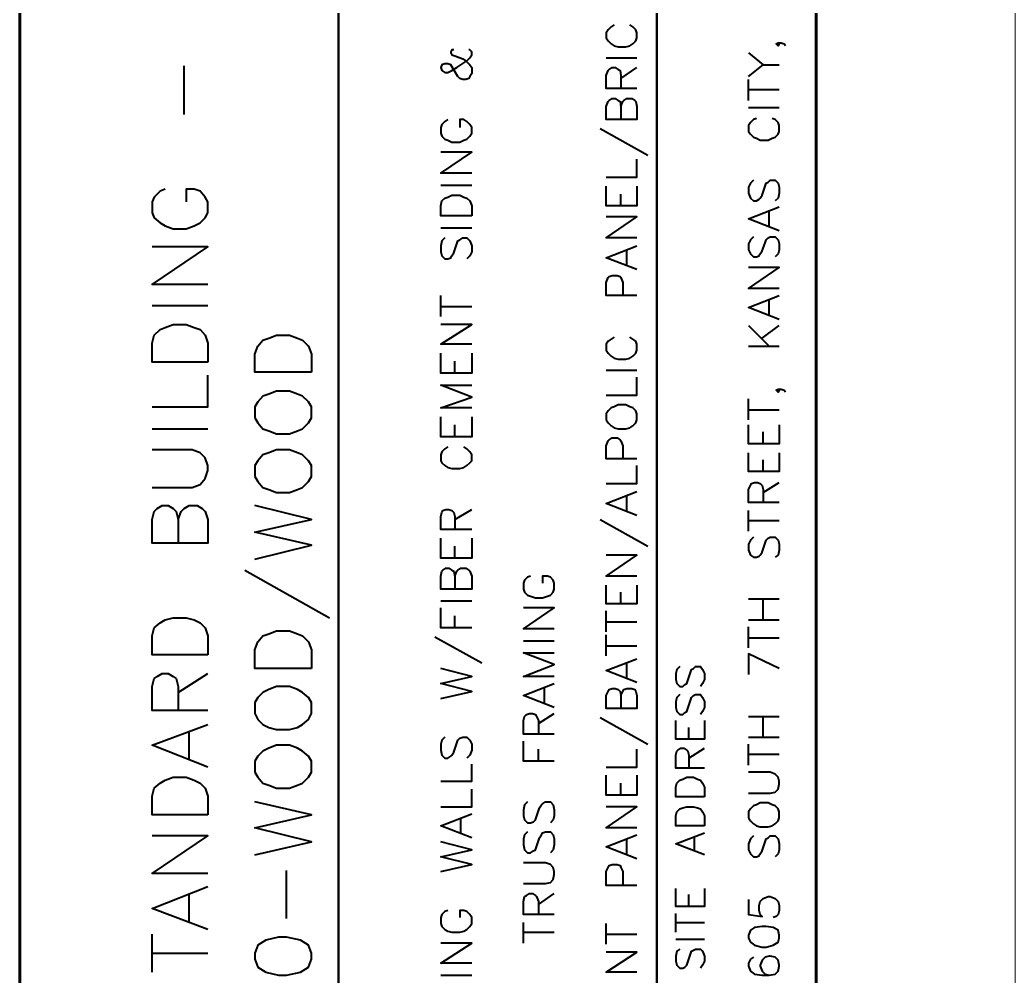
# Model space of a CAD drawing. Header units: inches. Extents: x 5 to 516, y -193 to 129.
# Drawn here: x 484.08 to 494.08, y -182.05 to -172.44 of the extents above; entities that cross this region are included whole.
import ezdxf

# ---------------------------------------------------------------- set-up
doc = ezdxf.new("R2010")
doc.units = ezdxf.units.IN
doc.header["$MEASUREMENT"] = 0
doc.layers.add('PDF10_Geometry', color=7, linetype='Continuous')

msp = doc.modelspace()

# ---------------------------------------------------------------- linework, layer by layer
at = {"layer": 'PDF10_Geometry', "lineweight": 60}
for points in [[(484.0844583, -99.6385333), (484.0844583, -189.6248788)], [(492.0841351, -99.6385333), (492.0841351, -189.6248788)]]:
    msp.add_lwpolyline(points, dxfattribs=at)
at = {"layer": 'PDF10_Geometry', "lineweight": 13}
msp.add_lwpolyline([(494.0840539, -99.6385333), (494.0840539, -189.6248788)], dxfattribs=at)
at = {"layer": 'PDF10_Geometry', "lineweight": 50}
for points in [[(487.2843292, -164.1259245), (487.2843292, -185.6250514)], [(490.4841992, -164.1259245), (490.4841992, -168.8057344), (490.4841992, -185.6250514)]]:
    msp.add_lwpolyline(points, dxfattribs=at)
at = {"layer": 'PDF10_Geometry', "lineweight": 40}
for points in [[(490.0542167, -172.485585), (490.0242179, -172.5055842), (489.9942191, -172.535583), (489.9742199, -172.5655817), (489.9742199, -172.6155797), (489.9942191, -172.6455785), (490.0242179, -172.6755773), (490.0542167, -172.6955765), (490.094215, -172.7055761), (490.1742118, -172.7055761), (490.2142102, -172.6955765), (490.244209, -172.6755773), (490.2742077, -172.6455785), (490.2842073, -172.6155797), (490.2842073, -172.5655817), (490.2742077, -172.535583), (490.244209, -172.5055842), (490.2142102, -172.485585)], [(491.7041505, -172.6655777), (491.7141501, -172.6755773), (491.7041505, -172.6955765), (491.6841513, -172.6755773), (491.7041505, -172.6655777), (491.7341493, -172.6655777), (491.7641481, -172.6755773), (491.7741477, -172.6955765)], [(488.4442821, -172.7355748), (488.4242829, -172.7355748), (488.4142833, -172.755574), (488.4142833, -172.7655736), (488.4242829, -172.7855728), (488.4542816, -172.7955724), (488.5342784, -172.8255712), (488.5742768, -172.85557), (488.6042756, -172.8855687), (488.6242747, -172.9155675), (488.6242747, -172.9755651), (488.6042756, -173.0055639), (488.594276, -173.0255631), (488.5642772, -173.0355627), (488.5342784, -173.0355627), (488.5042796, -173.0255631), (488.4842804, -173.0055639), (488.4242829, -172.9055679), (488.4142833, -172.8855687), (488.3842845, -172.8755691), (488.3542857, -172.8755691), (488.3242869, -172.8855687), (488.3142873, -172.9155675), (488.3242869, -172.9455663), (488.3542857, -172.9655655), (488.3842845, -172.9655655), (488.4242829, -172.9455663), (488.4742808, -172.9155675), (488.5742768, -172.8455704), (488.6042756, -172.8155716), (488.6242747, -172.7855728), (488.6242747, -172.755574), (488.6042756, -172.7355748), (488.594276, -172.7355748)], [(491.4041627, -172.7655736), (491.5541566, -172.8855687)], [(489.9742199, -172.8155716), (490.2842073, -172.8155716)], [(491.4041627, -173.0055639), (491.5541566, -172.8855687), (491.7141501, -172.8855687)], [(485.7343921, -173.3855484), (485.7343921, -172.8955683)], [(490.2842073, -173.125559), (489.9742199, -173.125559), (489.9742199, -172.9955643), (489.9942191, -172.9455663), (490.0042187, -172.9355667), (490.0342175, -172.9155675), (490.0642163, -172.9155675), (490.094215, -172.9355667), (490.1142142, -172.9455663), (490.1242138, -172.9955643), (490.1242138, -173.125559)], [(490.1242138, -173.0255631), (490.2842073, -172.9155675)], [(491.4041627, -173.2455541), (491.4041627, -173.0355627)], [(491.4041627, -173.1355586), (491.7141501, -173.1355586)], [(490.1242138, -173.3055517), (490.144213, -173.2555537), (490.1542126, -173.2455541), (490.1842114, -173.2255549), (490.2342094, -173.2255549), (490.2642081, -173.2455541), (490.2742077, -173.2555537), (490.2842073, -173.3055517), (490.2842073, -173.4355464), (489.9742199, -173.4355464), (489.9742199, -173.3055517), (489.9942191, -173.2555537), (490.0042187, -173.2455541), (490.0342175, -173.2255549), (490.0642163, -173.2255549), (490.094215, -173.2455541), (490.1142142, -173.2555537), (490.1242138, -173.3055517), (490.1242138, -173.4355464)], [(491.4041627, -173.3155513), (491.7141501, -173.3155513)], [(488.3842845, -173.4355464), (488.3542857, -173.4555456), (488.3242869, -173.4855444), (488.3142873, -173.5155432), (488.3142873, -173.5755407), (488.3242869, -173.6055395), (488.3542857, -173.6355383), (488.3842845, -173.6455379), (488.4242829, -173.6655371), (488.5042796, -173.6655371), (488.544278, -173.6455379), (488.5742768, -173.6355383), (488.6042756, -173.6055395), (488.6242747, -173.5755407), (488.6242747, -173.5155432), (488.6042756, -173.4855444), (488.5742768, -173.4555456), (488.544278, -173.4355464), (488.5042796, -173.4355464), (488.5042796, -173.5155432)], [(491.4841594, -173.4255468), (491.4541607, -173.4355464), (491.4241619, -173.4655452), (491.4041627, -173.495544), (491.4041627, -173.5555415), (491.4241619, -173.5855403), (491.4541607, -173.6155391), (491.4841594, -173.6255387), (491.5241578, -173.6455379), (491.6041546, -173.6455379), (491.6441529, -173.6255387), (491.6741517, -173.6155391), (491.7041505, -173.5855403), (491.7141501, -173.5555415), (491.7141501, -173.495544), (491.7041505, -173.4655452), (491.6741517, -173.4355464), (491.6441529, -173.4255468)], [(489.9142224, -173.5255428), (490.3942029, -173.7955318)], [(488.6242747, -173.9755245), (488.3142873, -173.9755245), (488.6242747, -173.765533), (488.3142873, -173.765533)], [(489.9742199, -174.0155229), (490.2842073, -174.0155229), (490.2842073, -173.8355302)], [(491.4541607, -174.0455216), (491.4241619, -174.0755204), (491.4041627, -174.1155188), (491.4041627, -174.1755164), (491.4241619, -174.2255143), (491.4541607, -174.2555131), (491.4841594, -174.2555131), (491.5141582, -174.2355139), (491.5241578, -174.2255143), (491.544157, -174.1955155), (491.5741558, -174.1055192), (491.5841554, -174.0755204), (491.6041546, -174.0655208), (491.6241538, -174.0455216), (491.6741517, -174.0455216), (491.7041505, -174.0755204), (491.7141501, -174.1155188), (491.7141501, -174.1755164), (491.7041505, -174.2255143), (491.6741517, -174.2555131)], [(485.5443998, -174.135518), (485.4944019, -174.1555172), (485.4344043, -174.2155147), (485.4144051, -174.2655127), (485.4144051, -174.3755082), (485.4344043, -174.4255062), (485.4944019, -174.4755042), (485.5443998, -174.505503), (485.6243966, -174.5355017), (485.7543913, -174.5355017), (485.834388, -174.505503), (485.8943856, -174.4755042), (485.9443836, -174.4255062), (485.9743824, -174.3755082), (485.9743824, -174.2655127), (485.9443836, -174.2155147), (485.8943856, -174.1555172), (485.834388, -174.135518), (485.7543913, -174.135518), (485.7543913, -174.2655127)], [(488.3142873, -174.0955196), (488.6242747, -174.0955196)], [(490.2842073, -174.1055192), (490.2842073, -174.3055111), (489.9742199, -174.3055111), (489.9742199, -174.1055192)], [(490.1242138, -174.3055111), (490.1242138, -174.185516)], [(491.7141501, -174.5555009), (491.4041627, -174.4355058), (491.7141501, -174.3155107)], [(491.6141542, -174.505503), (491.6141542, -174.355509)], [(490.2842073, -174.6254981), (489.9742199, -174.6254981), (490.2842073, -174.4155066), (489.9742199, -174.4155066)], [(488.3142873, -174.5255021), (488.6242747, -174.5255021)], [(488.3542857, -174.6254981), (488.3242869, -174.6554969), (488.3142873, -174.7054948), (488.3142873, -174.7654924), (488.3242869, -174.8054908), (488.3542857, -174.8354896), (488.3842845, -174.8354896), (488.4142833, -174.82549), (488.4242829, -174.8054908), (488.4442821, -174.775492), (488.4742808, -174.6854956), (488.4842804, -174.6554969), (488.5042796, -174.6454973), (488.5342784, -174.6254981), (488.5742768, -174.6254981), (488.6042756, -174.6554969), (488.6242747, -174.7054948), (488.6242747, -174.7654924), (488.6042756, -174.8054908), (488.5742768, -174.8354896)], [(491.4541607, -174.6154985), (491.4241619, -174.6454973), (491.4041627, -174.6854956), (491.4041627, -174.7454932), (491.4241619, -174.7854916), (491.4541607, -174.8154904), (491.4841594, -174.8154904), (491.5141582, -174.8054908), (491.5241578, -174.7854916), (491.544157, -174.7554928), (491.5741558, -174.6754961), (491.5841554, -174.6454973), (491.6041546, -174.6254981), (491.6241538, -174.6154985), (491.6741517, -174.6154985), (491.7041505, -174.6454973), (491.7141501, -174.6854956), (491.7141501, -174.7454932), (491.7041505, -174.7854916), (491.6741517, -174.8154904)], [(485.9743824, -175.095479), (485.4144051, -175.095479), (485.9743824, -174.7154944), (485.4144051, -174.7154944)], [(490.2842073, -174.9454851), (489.9742199, -174.82549), (490.2842073, -174.7054948)], [(490.1842114, -174.8954871), (490.1842114, -174.7454932)], [(491.7141501, -175.1354774), (491.4041627, -175.1354774), (491.7141501, -174.9254859), (491.4041627, -174.9254859)], [(490.2842073, -175.2054745), (489.9742199, -175.2054745), (489.9742199, -175.0754798), (489.9942191, -175.0254818), (490.0042187, -175.0154822), (490.0342175, -175.0054827), (490.0842155, -175.0054827), (490.1142142, -175.0154822), (490.1242138, -175.0254818), (490.144213, -175.0754798), (490.144213, -175.2054745)], [(488.3142873, -175.415466), (488.3142873, -175.2054745)], [(491.7141501, -175.4454648), (491.4041627, -175.3254697), (491.7141501, -175.2054745)], [(491.6141542, -175.3954668), (491.6141542, -175.2554725)], [(485.4144051, -175.3054705), (485.9743824, -175.3054705)], [(488.3142873, -175.3154701), (488.6242747, -175.3154701)], [(488.6242747, -175.6954546), (488.3142873, -175.6954546), (488.6242747, -175.4954628), (488.3142873, -175.4954628)], [(491.4041627, -175.5054623), (491.6141542, -175.7154538)], [(491.544157, -175.6354571), (491.7141501, -175.5054623)], [(490.0542167, -175.6254575), (490.0242179, -175.6454567), (489.9942191, -175.6654558), (489.9742199, -175.6954546), (489.9742199, -175.7554522), (489.9942191, -175.785451), (490.0242179, -175.8154498), (490.0542167, -175.8354489), (490.094215, -175.8454485), (490.1742118, -175.8454485), (490.2142102, -175.8354489), (490.244209, -175.8154498), (490.2742077, -175.785451), (490.2842073, -175.7554522), (490.2842073, -175.6954546), (490.2742077, -175.6654558), (490.244209, -175.6454567), (490.2142102, -175.6254575)], [(488.6242747, -175.785451), (488.6242747, -175.9854429), (488.3142873, -175.9854429), (488.3142873, -175.785451)], [(491.4041627, -175.7154538), (491.7141501, -175.7154538)], [(488.4542816, -175.9854429), (488.4542816, -175.8654477)], [(489.9742199, -175.9554441), (490.2842073, -175.9554441)], [(485.4144051, -176.325429), (485.9743824, -176.325429), (485.9743824, -176.005442)], [(489.9742199, -176.2054339), (490.2842073, -176.2054339), (490.2842073, -176.0254412)], [(488.6242747, -176.3354286), (488.3142873, -176.3354286), (488.6242747, -176.2254331), (488.3142873, -176.105438), (488.6242747, -176.105438)], [(491.7041505, -176.1454364), (491.7141501, -176.1554359), (491.7041505, -176.1754351), (491.6841513, -176.1554359), (491.7041505, -176.1454364), (491.7341493, -176.1454364), (491.7641481, -176.1554359), (491.7741477, -176.1754351)], [(491.4041627, -176.4554255), (491.4041627, -176.245434)], [(491.4041627, -176.3554278), (491.7141501, -176.3554278)], [(488.6242747, -176.4254267), (488.6242747, -176.6254186), (488.3142873, -176.6254186), (488.3142873, -176.4254267)], [(485.4144051, -176.5454218), (485.9743824, -176.5454218)], [(488.4542816, -176.6254186), (488.4542816, -176.5054234)], [(491.7141501, -176.5054234), (491.7141501, -176.6954157), (491.4041627, -176.6954157), (491.4041627, -176.5054234)], [(491.5541566, -176.6954157), (491.5541566, -176.5754206)], [(490.2842073, -176.8454096), (489.9742199, -176.8454096), (489.9742199, -176.7154149), (489.9942191, -176.6654169), (490.0042187, -176.6554173), (490.0342175, -176.6354182), (490.0842155, -176.6354182), (490.1142142, -176.6554173), (490.1242138, -176.6654169), (490.144213, -176.7154149), (490.144213, -176.8454096)], [(485.4144051, -177.1353978), (485.8143889, -177.1353978), (485.8943856, -177.1053991), (485.9443836, -177.0454015), (485.9743824, -176.9654048), (485.9743824, -176.9154068), (485.9443836, -176.83541), (485.8943856, -176.7854121), (485.8143889, -176.7554133), (485.4144051, -176.7554133)], [(488.3842845, -176.7254145), (488.3542857, -176.7454137), (488.3242869, -176.7754125), (488.3142873, -176.8054112), (488.3142873, -176.8654088), (488.3242869, -176.885408), (488.3542857, -176.9154068), (488.3842845, -176.935406), (488.4242829, -176.9454056), (488.5042796, -176.9454056), (488.544278, -176.935406), (488.5742768, -176.9154068), (488.6042756, -176.885408), (488.6242747, -176.8654088), (488.6242747, -176.8054112), (488.6042756, -176.7754125), (488.5742768, -176.7454137), (488.544278, -176.7254145)], [(491.7141501, -176.7854121), (491.7141501, -176.9754043), (491.4041627, -176.9754043), (491.4041627, -176.7854121)], [(491.5541566, -176.9754043), (491.5541566, -176.8554092)], [(489.9742199, -177.0953995), (490.2842073, -177.0953995), (490.2842073, -176.9154068)], [(491.7141501, -177.2853918), (491.4041627, -177.2853918), (491.4041627, -177.155397), (491.4241619, -177.1153987), (491.4341615, -177.0953995), (491.4641603, -177.0853999), (491.494159, -177.0853999), (491.5241578, -177.0953995), (491.544157, -177.1153987), (491.5541566, -177.155397), (491.5541566, -177.2853918)], [(491.5541566, -177.1853958), (491.7141501, -177.0853999)], [(490.2842073, -177.4153865), (489.9742199, -177.2953913), (490.2842073, -177.1753962)], [(490.1842114, -177.3653885), (490.1842114, -177.2153946)], [(485.6743945, -177.4553849), (485.7043933, -177.3753881), (485.7343921, -177.3453893), (485.7843901, -177.3153905), (485.8643868, -177.3153905), (485.9143848, -177.3453893), (485.9443836, -177.3753881), (485.9743824, -177.4553849), (485.9743824, -177.6953751), (485.4144051, -177.6953751), (485.4144051, -177.4553849), (485.4344043, -177.3753881), (485.4644031, -177.3453893), (485.514401, -177.3153905), (485.5743986, -177.3153905), (485.6243966, -177.3453893), (485.6543954, -177.3753881), (485.6743945, -177.4553849), (485.6743945, -177.6953751)], [(486.4443633, -177.8553686), (487.0143401, -177.7153743), (486.4443633, -177.5853796), (487.0143401, -177.4553849), (486.4443633, -177.3153905)], [(488.6242747, -177.5553808), (488.3142873, -177.5553808), (488.3142873, -177.4253861), (488.3242869, -177.3853877), (488.3342865, -177.3653885), (488.3642853, -177.3553889), (488.3942841, -177.3553889), (488.4242829, -177.3653885), (488.4442821, -177.3853877), (488.4542816, -177.4253861), (488.4542816, -177.5553808)], [(488.4542816, -177.4553849), (488.6242747, -177.3553889)], [(491.4041627, -177.57538), (491.4041627, -177.3653885)], [(489.9142224, -177.4553849), (490.3942029, -177.7253739)], [(491.4041627, -177.4653844), (491.7141501, -177.4653844)], [(488.6242747, -177.6453771), (488.6242747, -177.845369), (488.3142873, -177.845369), (488.3142873, -177.6453771)], [(491.4541607, -177.6353775), (491.4241619, -177.6653763), (491.4041627, -177.7053747), (491.4041627, -177.7653723), (491.4241619, -177.8153702), (491.4541607, -177.8353694), (491.4841594, -177.8353694), (491.5141582, -177.8253698), (491.5241578, -177.8153702), (491.544157, -177.7853714), (491.5741558, -177.6953751), (491.5841554, -177.6653763), (491.6041546, -177.6453771), (491.6241538, -177.6353775), (491.6741517, -177.6353775), (491.7041505, -177.6653763), (491.7141501, -177.7053747), (491.7141501, -177.7653723), (491.7041505, -177.8153702), (491.6741517, -177.8353694)], [(488.4542816, -177.845369), (488.4542816, -177.7253739)], [(490.2842073, -178.0253617), (489.9742199, -178.0253617), (490.2842073, -177.8153702), (489.9742199, -177.8153702)], [(486.3443673, -177.9653641), (487.1943328, -178.4453446)], [(488.4542816, -178.0253617), (488.4742808, -177.9753637), (488.4842804, -177.9653641), (488.5142792, -177.945365), (488.5642772, -177.945365), (488.594276, -177.9653641), (488.6042756, -177.9753637), (488.6242747, -178.0253617), (488.6242747, -178.1553564), (488.3142873, -178.1553564), (488.3142873, -178.0253617), (488.3242869, -177.9753637), (488.3342865, -177.9653641), (488.3642853, -177.945365), (488.3942841, -177.945365), (488.4242829, -177.9653641), (488.4442821, -177.9753637), (488.4542816, -178.0253617), (488.4542816, -178.1553564)], [(489.2142508, -178.0253617), (489.184252, -178.0353613), (489.1542532, -178.0653601), (489.1442536, -178.0953589), (489.1442536, -178.1553564), (489.1542532, -178.1853552), (489.184252, -178.215354), (489.2142508, -178.2253536), (489.2642488, -178.2453528), (489.3342459, -178.2453528), (489.3842439, -178.2253536), (489.4142427, -178.215354), (489.4442414, -178.1853552), (489.454241, -178.1553564), (489.454241, -178.0953589), (489.4442414, -178.0653601), (489.4142427, -178.0353613), (489.3842439, -178.0253617), (489.3342459, -178.0253617), (489.3342459, -178.0953589)], [(490.2842073, -178.115358), (490.2842073, -178.3053503), (489.9742199, -178.3053503), (489.9742199, -178.115358)], [(490.1242138, -178.3053503), (490.1242138, -178.1853552)], [(488.3142873, -178.2753516), (488.6242747, -178.2753516)], [(491.4041627, -178.2553524), (491.7141501, -178.2553524)], [(491.5541566, -178.4653438), (491.5541566, -178.2553524)], [(488.6242747, -178.5453406), (488.3142873, -178.5453406), (488.3142873, -178.3453487)], [(489.454241, -178.5553402), (489.1442536, -178.5553402), (489.454241, -178.3453487), (489.1442536, -178.3453487)], [(489.9742199, -178.585339), (489.9742199, -178.3753475)], [(488.4542816, -178.5453406), (488.4542816, -178.4253455)], [(489.9742199, -178.485343), (490.2842073, -178.485343)], [(491.4041627, -178.4653438), (491.7141501, -178.4653438)], [(491.4041627, -178.7453325), (491.4041627, -178.535341)], [(488.2542898, -178.6353369), (488.7242707, -178.8953264)], [(489.1442536, -178.6753353), (489.454241, -178.6753353)], [(489.9742199, -178.8253292), (489.9742199, -178.6153377)], [(491.4041627, -178.6453365), (491.7141501, -178.6453365)], [(489.9742199, -178.7253333), (490.2842073, -178.7253333)], [(489.454241, -179.0353207), (489.1442536, -179.0353207), (489.454241, -178.9153256), (489.1442536, -178.7953304), (489.454241, -178.7953304)], [(490.2842073, -179.0953183), (489.9742199, -178.9753231), (490.2842073, -178.855328)], [(491.7141501, -178.9553239), (491.4041627, -178.80533), (491.4041627, -179.0153215)], [(488.3142873, -179.2553118), (488.6242747, -179.1853146), (488.3142873, -179.1053178), (488.6242747, -179.0353207), (488.3142873, -178.9553239)], [(490.1842114, -179.0453203), (490.1842114, -178.8953264)], [(490.7141899, -178.9353247), (490.6841911, -178.9653235), (490.6741915, -179.0053219), (490.6741915, -179.0653195), (490.6841911, -179.1053178), (490.7141899, -179.1353166), (490.7441886, -179.1353166), (490.7641878, -179.1153174), (490.784187, -179.1053178), (490.7941866, -179.0753191), (490.8241854, -178.9953223), (490.834185, -178.9653235), (490.8541842, -178.9553239), (490.8741834, -178.9353247), (490.9241813, -178.9353247), (490.9441805, -178.9653235), (490.9641797, -179.0053219), (490.9641797, -179.0653195), (490.9441805, -179.1053178), (490.9241813, -179.1353166)], [(485.9743824, -179.3753069), (485.4144051, -179.3753069), (485.4144051, -179.1353166), (485.4344043, -179.0553199), (485.4644031, -179.0353207), (485.514401, -179.0053219), (485.5743986, -179.0053219), (485.6243966, -179.0353207), (485.6543954, -179.0553199), (485.6743945, -179.1353166), (485.6743945, -179.3753069)], [(485.6743945, -179.1953142), (485.9743824, -179.0053219)], [(489.454241, -179.3453081), (489.1442536, -179.225313), (489.454241, -179.1053178)], [(489.3542451, -179.3053097), (489.3542451, -179.1553158)], [(490.1242138, -179.225313), (490.144213, -179.1853146), (490.1542126, -179.1653154), (490.1842114, -179.1553158), (490.2342094, -179.1553158), (490.2642081, -179.1653154), (490.2742077, -179.1853146), (490.2842073, -179.225313), (490.2842073, -179.3553077), (489.9742199, -179.3553077), (489.9742199, -179.225313), (489.9942191, -179.1853146), (490.0042187, -179.1653154), (490.0342175, -179.1553158), (490.0642163, -179.1553158), (490.094215, -179.1653154), (490.1142142, -179.1853146), (490.1242138, -179.225313), (490.1242138, -179.3553077)], [(490.7141899, -179.2153134), (490.6841911, -179.2453122), (490.6741915, -179.2853105), (490.6741915, -179.3453081), (490.6841911, -179.3853065), (490.7141899, -179.4153053), (490.7441886, -179.4153053), (490.7641878, -179.3953061), (490.784187, -179.3853065), (490.7941866, -179.3553077), (490.8241854, -179.2753109), (490.834185, -179.2453122), (490.8541842, -179.225313), (490.8741834, -179.2153134), (490.9241813, -179.2153134), (490.9441805, -179.2453122), (490.9641797, -179.2853105), (490.9641797, -179.3453081), (490.9441805, -179.3853065), (490.9241813, -179.4153053)], [(489.454241, -179.6152971), (489.1442536, -179.6152971), (489.1442536, -179.4753028), (489.1542532, -179.4353044), (489.1742524, -179.4153053), (489.2042512, -179.4053057), (489.23425, -179.4053057), (489.2642488, -179.4153053), (489.2742483, -179.4353044), (489.2942475, -179.4753028), (489.2942475, -179.6152971)], [(489.2942475, -179.5053016), (489.454241, -179.4053057)], [(489.9142224, -179.445304), (490.3942029, -179.7152931)], [(490.9641806, -179.4753028), (490.9641806, -179.6652951), (490.6741923, -179.6652951), (490.6741923, -179.4753028)], [(491.4041627, -179.4353044), (491.7141501, -179.4353044)], [(491.5541566, -179.6452959), (491.5541566, -179.4353044)], [(485.9743824, -179.9452837), (485.4144051, -179.7252927), (485.9743824, -179.5153012)], [(490.8041862, -179.6652951), (490.8041862, -179.5453)], [(485.7843901, -179.865287), (485.7843901, -179.5952979)], [(488.3542857, -179.6452959), (488.3242869, -179.6752947), (488.3142873, -179.7152931), (488.3142873, -179.7752906), (488.3242869, -179.8252886), (488.3542857, -179.8552874), (488.3842845, -179.8552874), (488.4142833, -179.8352882), (488.4242829, -179.8252886), (488.4442821, -179.7952898), (488.4742808, -179.7052935), (488.4842804, -179.6752947), (488.5042796, -179.6552955), (488.5342784, -179.6452959), (488.5742768, -179.6452959), (488.6042756, -179.6752947), (488.6242747, -179.7152931), (488.6242747, -179.7752906), (488.6042756, -179.8252886), (488.5742768, -179.8552874)], [(489.454241, -179.8852862), (489.1442536, -179.8852862), (489.1442536, -179.6852943)], [(491.4041627, -179.6452959), (491.7141501, -179.6452959)], [(489.2942475, -179.8852862), (489.2942475, -179.765291)], [(489.9742199, -179.9452837), (490.2842073, -179.9452837), (490.2842073, -179.765291)], [(490.9641806, -179.9552833), (490.6741923, -179.9552833), (490.6741923, -179.8252886), (490.6841919, -179.7852902), (490.6941915, -179.7752906), (490.7241903, -179.7552914), (490.7541891, -179.7552914), (490.7841879, -179.7752906), (490.7941875, -179.7852902), (490.8041871, -179.8252886), (490.8041871, -179.9552833)], [(490.8041862, -179.8552874), (490.9641797, -179.7552914)], [(491.4041627, -179.9252845), (491.4041627, -179.7152931)], [(491.4041627, -179.815289), (491.7141501, -179.815289)], [(488.3142873, -180.085278), (488.6242747, -180.085278), (488.6242747, -179.915285)], [(490.2842073, -180.0252805), (490.2842073, -180.2252724), (489.9742199, -180.2252724), (489.9742199, -180.0252805)], [(491.4041627, -180.2052732), (491.6241538, -180.2052732), (491.6741517, -180.1952736), (491.7041505, -180.1652748), (491.7141501, -180.1152768), (491.7141501, -180.085278), (491.7041505, -180.0452797), (491.6741517, -180.0152809), (491.6241538, -179.9952817), (491.4041627, -179.9952817)], [(488.3142873, -180.3452675), (488.6242747, -180.3452675), (488.6242747, -180.1652748)], [(490.1242138, -180.2252724), (490.1242138, -180.1052772)], [(486.4443633, -180.825248), (487.0143401, -180.6952533), (486.4443633, -180.555259), (487.0143401, -180.4252642), (486.4443633, -180.2952695)], [(489.184252, -180.2952695), (489.1542532, -180.3252683), (489.1442536, -180.3752663), (489.1442536, -180.4352638), (489.1542532, -180.4752622), (489.184252, -180.505261), (489.2142508, -180.505261), (489.2442496, -180.4952614), (489.2642488, -180.4752622), (489.2742483, -180.4452634), (489.3042471, -180.3552671), (489.3242463, -180.3252683), (489.3342459, -180.3152687), (489.3642447, -180.2952695), (489.4142427, -180.2952695), (489.4442414, -180.3252683), (489.454241, -180.3752663), (489.454241, -180.4352638), (489.4442414, -180.4752622), (489.4142427, -180.505261)], [(490.2842073, -180.555259), (489.9742199, -180.555259), (490.2842073, -180.3452675), (489.9742199, -180.3452675)], [(488.6242747, -180.6552549), (488.3142873, -180.5352598), (488.6242747, -180.4152646)], [(488.5142792, -180.6052569), (488.5142792, -180.4652626)], [(485.9743824, -181.0152403), (485.4144051, -181.0152403), (485.9743824, -180.6352557), (485.4144051, -180.6352557)], [(489.184252, -180.5952573), (489.1542532, -180.6252561), (489.1442536, -180.6652545), (489.1442536, -180.7252521), (489.1542532, -180.77525), (489.184252, -180.8052488), (489.2142508, -180.8052488), (489.2442496, -180.7852496), (489.2642488, -180.77525), (489.2742483, -180.7452512), (489.3042471, -180.6552549), (489.3242463, -180.6252561), (489.3342459, -180.6052569), (489.3642447, -180.5952573), (489.4142427, -180.5952573), (489.4442414, -180.6252561), (489.454241, -180.6652545), (489.454241, -180.7252521), (489.4442414, -180.77525), (489.4142427, -180.8052488)], [(490.2842073, -180.8652464), (489.9742199, -180.7452512), (490.2842073, -180.6252561)], [(490.1842114, -180.8152484), (490.1842114, -180.6652545)], [(490.9641806, -180.825248), (490.6741923, -180.7152525), (490.9641806, -180.6052569)], [(490.8641838, -180.7852496), (490.8641838, -180.6452553)], [(491.4541607, -180.6352557), (491.4241619, -180.6652545), (491.4041627, -180.7152525), (491.4041627, -180.77525), (491.4241619, -180.8152484), (491.4541607, -180.8452472), (491.4841594, -180.8452472), (491.5141582, -180.8352476), (491.5241578, -180.8152484), (491.544157, -180.7852496), (491.5741558, -180.6952533), (491.5841554, -180.6652545), (491.6041546, -180.6552549), (491.6241538, -180.6352557), (491.6741517, -180.6352557), (491.7041505, -180.6652545), (491.7141501, -180.7152525), (491.7141501, -180.77525), (491.7041505, -180.8152484), (491.6741517, -180.8452472)], [(488.3142873, -180.9952411), (488.6242747, -180.9252439), (488.3142873, -180.8452472), (488.6242747, -180.77525), (488.3142873, -180.6952533)], [(486.7643503, -181.465222), (486.7643503, -180.9852415)], [(489.1442536, -181.1152362), (489.3642447, -181.1152362), (489.4142427, -181.1052366), (489.4442414, -181.0752378), (489.454241, -181.0252399), (489.454241, -180.9952411), (489.4442414, -180.9552427), (489.4142427, -180.9252439), (489.3642447, -180.9052447), (489.1442536, -180.9052447)], [(490.2842073, -181.1352354), (489.9742199, -181.1352354), (489.9742199, -180.9952411), (489.9942191, -180.9552427), (490.0042187, -180.9352435), (490.0342175, -180.9252439), (490.0842155, -180.9252439), (490.1142142, -180.9352435), (490.1242138, -180.9552427), (490.144213, -180.9952411), (490.144213, -181.1352354)], [(485.9743824, -181.5752175), (485.4144051, -181.3652261), (485.9743824, -181.145235)], [(490.9641806, -181.1652342), (490.9641806, -181.3452269), (490.6741923, -181.3452269), (490.6741923, -181.1652342)], [(485.7843901, -181.4952208), (485.7843901, -181.2252318)], [(489.454241, -181.4252236), (489.1442536, -181.4252236), (489.1442536, -181.2952289), (489.1542532, -181.2452309), (489.1742524, -181.2352313), (489.2042512, -181.2152322), (489.23425, -181.2152322), (489.2642488, -181.2352313), (489.2742483, -181.2452309), (489.2942475, -181.2952289), (489.2942475, -181.4252236)], [(489.2942475, -181.3252277), (489.454241, -181.2152322)], [(490.8041862, -181.3452269), (490.8041862, -181.2252318)], [(491.4041627, -181.2752297), (491.4041627, -181.4252236), (491.544157, -181.4452228), (491.5241578, -181.4252236), (491.5141582, -181.3852253), (491.5141582, -181.3352273), (491.5241578, -181.2952289), (491.5541566, -181.2652301), (491.6041546, -181.2452309), (491.6241538, -181.2452309), (491.6741517, -181.2652301), (491.7041505, -181.2952289), (491.7141501, -181.3352273), (491.7141501, -181.3852253), (491.7041505, -181.4252236), (491.6841513, -181.4452228), (491.6541525, -181.4552224)], [(488.3842845, -181.3852253), (488.3542857, -181.3952248), (488.3242869, -181.4252236), (488.3142873, -181.4552224), (488.3142873, -181.51522), (488.3242869, -181.5452188), (488.3542857, -181.5752175), (488.3842845, -181.5952167), (488.4242829, -181.6052163), (488.5042796, -181.6052163), (488.544278, -181.5952167), (488.5742768, -181.5752175), (488.6042756, -181.5452188), (488.6242747, -181.51522), (488.6242747, -181.4552224), (488.6042756, -181.4252236), (488.5742768, -181.3952248), (488.544278, -181.3852253), (488.5042796, -181.3852253), (488.5042796, -181.4552224)], [(490.6741915, -181.6052163), (490.6741915, -181.415224)], [(489.1442536, -181.7152119), (489.1442536, -181.5052204)], [(489.9742199, -181.7252114), (489.9742199, -181.51522)], [(490.6741915, -181.5052204), (490.9641797, -181.5052204)], [(485.4144051, -182.0052001), (485.4144051, -181.6252155)], [(489.1442536, -181.6052163), (489.454241, -181.6052163)], [(489.9742199, -181.6252155), (490.2842073, -181.6252155)], [(490.6741915, -181.6752135), (490.9641797, -181.6752135)], [(488.6242747, -181.9152037), (488.3142873, -181.9152037), (488.6242747, -181.7152119), (488.3142873, -181.7152119)], [(490.7141899, -181.7752094), (490.6841911, -181.7952086), (490.6741915, -181.8452066), (490.6741915, -181.8952045), (490.6841911, -181.9352029), (490.7141899, -181.9652017), (490.7441886, -181.9652017), (490.7641878, -181.9552021), (490.784187, -181.9352029), (490.7941866, -181.9052041), (490.8241854, -181.8252074), (490.834185, -181.7952086), (490.8541842, -181.785209), (490.8741834, -181.7752094), (490.9241813, -181.7752094), (490.9441805, -181.7952086), (490.9641797, -181.8452066), (490.9641797, -181.8952045), (490.9441805, -181.9352029), (490.9241813, -181.9652017)], [(485.4144051, -181.8152078), (485.9743824, -181.8152078)], [(490.2842073, -182.0052001), (489.9742199, -182.0052001), (490.2842073, -181.8052082), (489.9742199, -181.8052082)], [(491.4541607, -181.8552062), (491.4241619, -181.8752054), (491.4041627, -181.9152037), (491.4041627, -181.9452025), (491.4241619, -181.9952005), (491.4641603, -182.0251993), (491.544157, -182.0351989), (491.6141542, -182.0351989), (491.6741517, -182.0251993), (491.7041505, -181.9952005), (491.7141501, -181.9452025), (491.7141501, -181.9352029), (491.7041505, -181.8852049), (491.6741517, -181.8552062), (491.6241538, -181.8452066), (491.6141542, -181.8452066), (491.5741558, -181.8552062), (491.544157, -181.8852049), (491.5241578, -181.9352029), (491.5241578, -181.9452025), (491.544157, -181.9952005), (491.5741558, -182.0251993), (491.6141542, -182.0351989)], [(488.3142873, -182.0351989), (488.6242747, -182.0351989)]]:
    msp.add_lwpolyline(points, dxfattribs=at)
for points in [[(488.6242747, -174.405507), (488.3142873, -174.405507), (488.3142873, -174.3055111), (488.3242869, -174.2555131), (488.3542857, -174.2255143), (488.3842845, -174.2155147), (488.4242829, -174.1955155), (488.5042796, -174.1955155), (488.544278, -174.2155147), (488.5742768, -174.2255143), (488.6042756, -174.2555131), (488.6242747, -174.3055111)], [(485.9743824, -175.8754473), (485.4144051, -175.8754473), (485.4144051, -175.685455), (485.4344043, -175.6054583), (485.4944019, -175.5454607), (485.5443998, -175.5254615), (485.6243966, -175.4954628), (485.7543913, -175.4954628), (485.834388, -175.5254615), (485.8943856, -175.5454607), (485.9443836, -175.6054583), (485.9743824, -175.685455)], [(487.0143401, -175.9754433), (486.4443633, -175.9754433), (486.4443633, -175.7954506), (486.4743621, -175.7154538), (486.52436, -175.6554563), (486.5843576, -175.6354571), (486.6643543, -175.6054583), (486.7943491, -175.6054583), (486.8743458, -175.6354571), (486.9243438, -175.6554563), (486.9843413, -175.7154538), (487.0143401, -175.7954506)], [(486.4443633, -176.4354263), (486.4743621, -176.4854242), (486.52436, -176.5454218), (486.5843576, -176.565421), (486.6643543, -176.5954198), (486.7943491, -176.5954198), (486.8743458, -176.565421), (486.9243438, -176.5454218), (486.9843413, -176.4854242), (487.0143401, -176.4354263), (487.0143401, -176.3254307), (486.9843413, -176.2754328), (486.9243438, -176.2154352), (486.8743458, -176.195436), (486.7943491, -176.1654372), (486.6643543, -176.1654372), (486.5843576, -176.195436), (486.52436, -176.2154352), (486.4743621, -176.2754328), (486.4443633, -176.3254307)], [(489.9742199, -176.4554255), (489.9942191, -176.4854242), (490.0242179, -176.515423), (490.0542167, -176.5354222), (490.094215, -176.5454218), (490.1742118, -176.5454218), (490.2142102, -176.5354222), (490.244209, -176.515423), (490.2742077, -176.4854242), (490.2842073, -176.4554255), (490.2842073, -176.3954279), (490.2742077, -176.3654291), (490.244209, -176.3354303), (490.2142102, -176.3254307), (490.1742118, -176.3054316), (490.094215, -176.3054316), (490.0542167, -176.3254307), (490.0242179, -176.3354303), (489.9942191, -176.3654291), (489.9742199, -176.3954279)], [(486.4443633, -177.0254023), (486.4743621, -177.0754003), (486.52436, -177.1353978), (486.5843576, -177.155397), (486.6643543, -177.1853958), (486.7943491, -177.1853958), (486.8743458, -177.155397), (486.9243438, -177.1353978), (486.9843413, -177.0754003), (487.0143401, -177.0254023), (487.0143401, -176.9154068), (486.9843413, -176.8654088), (486.9243438, -176.8054112), (486.8743458, -176.7854121), (486.7943491, -176.7554133), (486.6643543, -176.7554133), (486.5843576, -176.7854121), (486.52436, -176.8054112), (486.4743621, -176.8654088), (486.4443633, -176.9154068)], [(485.9743824, -178.8153296), (485.4144051, -178.8153296), (485.4144051, -178.6253373), (485.4344043, -178.5453406), (485.4944019, -178.4953426), (485.5443998, -178.4653438), (485.6243966, -178.4453446), (485.7543913, -178.4453446), (485.834388, -178.4653438), (485.8943856, -178.4953426), (485.9443836, -178.5453406), (485.9743824, -178.6253373)], [(487.0143401, -178.9553239), (486.4443633, -178.9553239), (486.4443633, -178.7653317), (486.4743621, -178.6853349), (486.52436, -178.6253373), (486.5843576, -178.6053381), (486.6643543, -178.5753394), (486.7943491, -178.5753394), (486.8743458, -178.6053381), (486.9243438, -178.6253373), (486.9843413, -178.6853349), (487.0143401, -178.7653317)], [(486.4443633, -179.4053057), (486.4743621, -179.4653032), (486.52436, -179.5153012), (486.5843576, -179.5453), (486.6643543, -179.5652992), (486.7943491, -179.5652992), (486.8743458, -179.5453), (486.9243438, -179.5153012), (486.9843413, -179.4653032), (487.0143401, -179.4053057), (487.0143401, -179.2953101), (486.9843413, -179.2453122), (486.9243438, -179.1953142), (486.8743458, -179.1653154), (486.7943491, -179.1353166), (486.6643543, -179.1353166), (486.5843576, -179.1653154), (486.52436, -179.1953142), (486.4743621, -179.2453122), (486.4443633, -179.2953101)], [(486.4443633, -179.9952817), (486.4743621, -180.0452797), (486.52436, -180.1052772), (486.5843576, -180.1252764), (486.6643543, -180.1552752), (486.7943491, -180.1552752), (486.8743458, -180.1252764), (486.9243438, -180.1052772), (486.9843413, -180.0452797), (487.0143401, -179.9952817), (487.0143401, -179.8852862), (486.9843413, -179.8352882), (486.9243438, -179.7852902), (486.8743458, -179.7552914), (486.7943491, -179.7252927), (486.6643543, -179.7252927), (486.5843576, -179.7552914), (486.52436, -179.7852902), (486.4743621, -179.8352882), (486.4443633, -179.8852862)], [(485.9743824, -180.4252642), (485.4144051, -180.4252642), (485.4144051, -180.235272), (485.4344043, -180.1552752), (485.4944019, -180.1052772), (485.5443998, -180.0752785), (485.6243966, -180.0452797), (485.7543913, -180.0452797), (485.834388, -180.0752785), (485.8943856, -180.1052772), (485.9443836, -180.1552752), (485.9743824, -180.235272)], [(490.9641806, -180.2452715), (490.6741923, -180.2452715), (490.6741923, -180.1452756), (490.6841919, -180.1052772), (490.7141907, -180.0752785), (490.7441895, -180.0652789), (490.7841879, -180.0452797), (490.854185, -180.0452797), (490.8941834, -180.0652789), (490.9241822, -180.0752785), (490.9441814, -180.1052772), (490.9641806, -180.1452756)], [(490.9641806, -180.5352598), (490.6741923, -180.5352598), (490.6741923, -180.4352638), (490.6841919, -180.3952655), (490.7141907, -180.3652667), (490.7441895, -180.3552671), (490.7841879, -180.3452675), (490.854185, -180.3452675), (490.8941834, -180.3552671), (490.9241822, -180.3652667), (490.9441814, -180.3952655), (490.9641806, -180.4352638)], [(491.4041627, -180.455263), (491.4241619, -180.4852618), (491.4541607, -180.5152606), (491.4841594, -180.5352598), (491.5241578, -180.5452594), (491.6041546, -180.5452594), (491.6441529, -180.5352598), (491.6741517, -180.5152606), (491.7041505, -180.4852618), (491.7141501, -180.455263), (491.7141501, -180.3952655), (491.7041505, -180.3652667), (491.6741517, -180.3352679), (491.6441529, -180.3252683), (491.6041546, -180.3052691), (491.5241578, -180.3052691), (491.4841594, -180.3252683), (491.4541607, -180.3352679), (491.4241619, -180.3652667), (491.4041627, -180.3952655)], [(491.4041627, -181.6652139), (491.4241619, -181.7052123), (491.4641603, -181.735211), (491.544157, -181.7552102), (491.5841554, -181.7552102), (491.6541525, -181.735211), (491.7041505, -181.7052123), (491.7141501, -181.6652139), (491.7141501, -181.6352151), (491.7041505, -181.5852171), (491.6541525, -181.5552183), (491.5841554, -181.5452188), (491.544157, -181.5452188), (491.4641603, -181.5552183), (491.4241619, -181.5852171), (491.4041627, -181.6352151)], [(486.4443633, -181.8752054), (486.4743621, -181.9552021), (486.5543588, -182.0052001), (486.6843535, -182.0351989), (486.7643503, -182.0351989), (486.9043446, -182.0052001), (486.9843413, -181.9552021), (487.0143401, -181.8752054), (487.0143401, -181.8152078), (486.9843413, -181.735211), (486.9043446, -181.6852131), (486.7643503, -181.6552143), (486.6843535, -181.6552143), (486.5543588, -181.6852131), (486.4743621, -181.735211), (486.4443633, -181.8152078)]]:
    msp.add_lwpolyline(points, close=True, dxfattribs=at)

doc.saveas('drawing.dxf')
